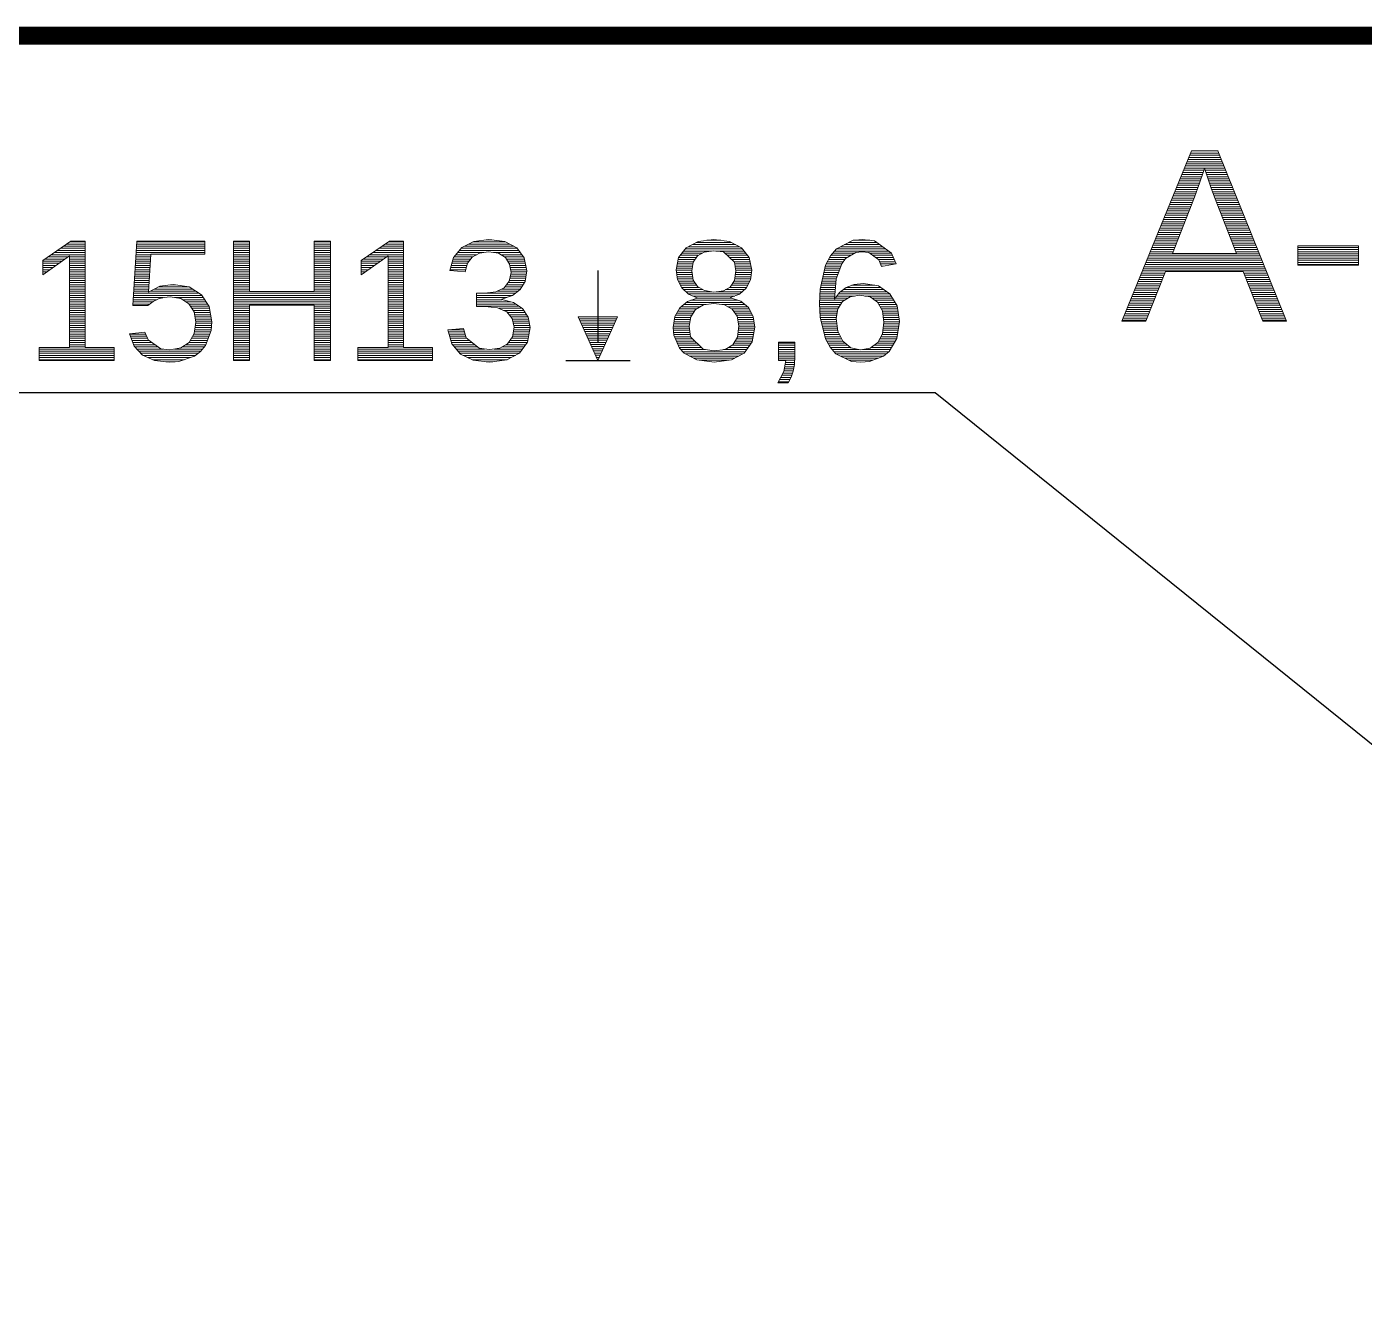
# Model space of a CAD drawing. Header units: millimetres. Extents: x 20 to 410, y 10 to 287.
# Drawn here: x 261.57 to 299.01, y 251.69 to 287.25 of the extents above; entities that cross this region are included whole.
import ezdxf

# ---------------------------------------------------------------- set-up
doc = ezdxf.new("R2010")
doc.units = ezdxf.units.MM
for name, color, linetype, lineweight in [('DUENN', 7, 'Continuous', 25), ('KANTEN', 7, 'Continuous', 50), ('TEXT', 7, 'Continuous', 13)]:
    doc.layers.add(name, color=color, linetype=linetype, lineweight=lineweight)

msp = doc.modelspace()

# ---------------------------------------------------------------- linework, layer by layer
at = {"layer": 'DUENN', "lineweight": 13}
for p, q in [((277.031, 279.07), (278.082, 279.07)), ((277.058, 279.01), (278.055, 279.01)), ((277.085, 278.95), (278.028, 278.95)), ((277.112, 278.89), (278.001, 278.89)), ((277.139, 278.83), (277.974, 278.83)), ((277.166, 278.77), (277.947, 278.77)), ((277.193, 278.71), (277.92, 278.71)), ((277.22, 278.65), (277.893, 278.65)), ((277.247, 278.59), (277.866, 278.59)), ((277.274, 278.53), (277.839, 278.53)), ((277.301, 278.47), (277.812, 278.47)), ((277.328, 278.41), (277.785, 278.41)), ((277.354, 278.35), (277.759, 278.35)), ((277.381, 278.29), (277.732, 278.29)), ((277.408, 278.23), (277.705, 278.23)), ((277.435, 278.17), (277.678, 278.17)), ((277.462, 278.11), (277.651, 278.11)), ((277.489, 278.05), (277.624, 278.05)), ((277.516, 277.99), (277.597, 277.99)), ((277.543, 277.93), (277.57, 277.93))]:
    msp.add_line(p, q, dxfattribs=at)
at = {"layer": 'DUENN', "lineweight": 25}
for points in [[(277.556, 280.42), (277.556, 278.425)], [(276.656, 277.9), (278.456, 277.9)], [(305, 262.5), (287, 277), (256.765, 277)]]:
    msp.add_lwpolyline(points, dxfattribs=at)
at = {"layer": 'DUENN', "lineweight": 13}
msp.add_lwpolyline([(277.556, 277.9), (277.006, 279.125), (278.106, 279.125), (277.556, 277.9)], close=True, dxfattribs=at)
at = {"layer": 'KANTEN', "lineweight": 50, "const_width": 0.5}
msp.add_lwpolyline([(20, 10), (410, 10), (410, 287), (20, 287)], close=True, dxfattribs=at)
at = {"layer": 'TEXT', "lineweight": 13}
for p, q in [((294.052, 283.47), (295.038, 283.47)), ((294.077, 283.53), (295.014, 283.53)), ((294.101, 283.59), (294.99, 283.59)), ((294.126, 283.65), (294.966, 283.65)), ((294.15, 283.71), (294.942, 283.71)), ((294.175, 283.77), (294.918, 283.77)), ((293.906, 283.11), (294.48, 283.11)), ((293.93, 283.17), (294.5, 283.17)), ((293.955, 283.23), (294.519, 283.23)), ((293.979, 283.29), (295.11, 283.29)), ((294.003, 283.35), (295.086, 283.35)), ((294.028, 283.41), (295.062, 283.41)), ((294.557, 283.23), (295.135, 283.23)), ((294.577, 283.17), (295.159, 283.17)), ((294.596, 283.11), (295.183, 283.11)), ((293.759, 282.75), (294.357, 282.75)), ((293.783, 282.81), (294.379, 282.81)), ((293.808, 282.87), (294.401, 282.87)), ((293.832, 282.93), (294.421, 282.93)), ((293.857, 282.99), (294.44, 282.99)), ((293.881, 283.05), (294.46, 283.05)), ((294.616, 283.05), (295.207, 283.05)), ((294.635, 282.99), (295.231, 282.99)), ((294.656, 282.93), (295.255, 282.93)), ((294.676, 282.87), (295.279, 282.87)), ((294.697, 282.81), (295.303, 282.81)), ((294.717, 282.75), (295.327, 282.75)), ((293.612, 282.39), (294.224, 282.39)), ((293.636, 282.45), (294.247, 282.45)), ((293.661, 282.51), (294.27, 282.51)), ((293.685, 282.57), (294.292, 282.57)), ((293.71, 282.63), (294.313, 282.63)), ((293.734, 282.69), (294.335, 282.69)), ((294.739, 282.69), (295.351, 282.69)), ((294.762, 282.63), (295.375, 282.63)), ((294.785, 282.57), (295.4, 282.57)), ((294.807, 282.51), (295.424, 282.51)), ((294.83, 282.45), (295.448, 282.45)), ((294.854, 282.39), (295.472, 282.39)), ((293.441, 281.97), (294.061, 281.97)), ((293.465, 282.03), (294.084, 282.03)), ((293.49, 282.09), (294.108, 282.09)), ((293.514, 282.15), (294.131, 282.15)), ((293.538, 282.21), (294.154, 282.21)), ((293.563, 282.27), (294.177, 282.27)), ((293.587, 282.33), (294.201, 282.33)), ((294.877, 282.33), (295.496, 282.33)), ((294.9, 282.27), (295.52, 282.27)), ((294.924, 282.21), (295.544, 282.21)), ((294.947, 282.15), (295.568, 282.15)), ((294.971, 282.09), (295.592, 282.09)), ((294.994, 282.03), (295.616, 282.03)), ((295.017, 281.97), (295.64, 281.97)), ((293.294, 281.61), (293.921, 281.61)), ((293.318, 281.67), (293.944, 281.67)), ((293.343, 281.73), (293.968, 281.73)), ((293.367, 281.79), (293.991, 281.79)), ((293.392, 281.85), (294.014, 281.85)), ((293.416, 281.91), (294.038, 281.91)), ((295.041, 281.91), (295.665, 281.91)), ((295.064, 281.85), (295.689, 281.85)), ((295.087, 281.79), (295.713, 281.79)), ((295.111, 281.73), (295.737, 281.73)), ((295.134, 281.67), (295.761, 281.67)), ((295.158, 281.61), (295.785, 281.61)), ((262.775, 281.224), (263.198, 281.224)), ((264.652, 281.224), (266.554, 281.224)), ((267.352, 281.224), (267.805, 281.224)), ((269.614, 281.224), (270.067, 281.224)), ((271.692, 281.224), (272.115, 281.224)), ((274.059, 281.224), (274.973, 281.224)), ((274.426, 281.284), (274.583, 281.284)), ((280.607, 281.268), (281.001, 281.268)), ((284.707, 281.268), (285.167, 281.268)), ((293.147, 281.25), (293.781, 281.25)), ((293.171, 281.31), (293.805, 281.31)), ((293.196, 281.37), (293.828, 281.37)), ((293.22, 281.43), (293.851, 281.43)), ((293.245, 281.49), (293.875, 281.49)), ((293.269, 281.55), (293.898, 281.55)), ((295.181, 281.55), (295.809, 281.55)), ((295.204, 281.49), (295.833, 281.49)), ((295.228, 281.43), (295.857, 281.43)), ((295.251, 281.37), (295.881, 281.37)), ((295.274, 281.31), (295.905, 281.31)), ((295.298, 281.25), (295.93, 281.25)), ((262.251, 280.864), (263.198, 280.864)), ((262.338, 280.924), (263.198, 280.924)), ((262.425, 280.984), (263.198, 280.984)), ((262.513, 281.044), (263.198, 281.044)), ((262.6, 281.104), (263.198, 281.104)), ((262.687, 281.164), (263.198, 281.164)), ((264.629, 280.864), (265.042, 280.864)), ((264.633, 280.924), (266.554, 280.924)), ((264.637, 280.984), (266.554, 280.984)), ((264.64, 281.044), (266.554, 281.044)), ((264.644, 281.104), (266.554, 281.104)), ((264.648, 281.164), (266.554, 281.164)), ((267.352, 281.164), (267.805, 281.164)), ((267.352, 281.104), (267.805, 281.104)), ((267.352, 281.044), (267.805, 281.044)), ((267.352, 280.984), (267.805, 280.984)), ((267.352, 280.924), (267.805, 280.924)), ((267.352, 280.864), (267.805, 280.864)), ((269.614, 281.164), (270.067, 281.164)), ((269.614, 281.104), (270.067, 281.104)), ((269.614, 281.044), (270.067, 281.044)), ((269.614, 280.984), (270.067, 280.984)), ((269.614, 280.924), (270.067, 280.924)), ((269.614, 280.864), (270.067, 280.864)), ((271.168, 280.864), (272.115, 280.864)), ((271.255, 280.924), (272.115, 280.924)), ((271.343, 280.984), (272.115, 280.984)), ((271.43, 281.044), (272.115, 281.044)), ((271.517, 281.104), (272.115, 281.104)), ((271.604, 281.164), (272.115, 281.164)), ((273.581, 280.864), (274.164, 280.864)), ((273.631, 280.924), (274.365, 280.924)), ((273.682, 280.984), (275.342, 280.984)), ((273.732, 281.044), (275.297, 281.044)), ((273.826, 281.104), (275.202, 281.104)), ((273.943, 281.164), (275.088, 281.164)), ((274.63, 280.924), (275.387, 280.924)), ((274.838, 280.864), (275.432, 280.864)), ((279.868, 280.848), (280.367, 280.848)), ((279.915, 280.908), (280.476, 280.908)), ((279.962, 280.968), (280.739, 280.968)), ((280.009, 281.028), (281.606, 281.028)), ((280.09, 281.088), (281.528, 281.088)), ((280.203, 281.148), (281.412, 281.148)), ((280.316, 281.208), (281.296, 281.208)), ((280.863, 280.968), (281.653, 280.968)), ((281.108, 280.908), (281.7, 280.908)), ((281.174, 280.848), (281.747, 280.848)), ((284.084, 280.848), (284.645, 280.848)), ((284.135, 280.908), (284.745, 280.908)), ((284.185, 280.968), (285.694, 280.968)), ((284.236, 281.028), (285.61, 281.028)), ((284.345, 281.088), (285.526, 281.088)), ((284.459, 281.148), (285.442, 281.148)), ((284.573, 281.208), (285.358, 281.208)), ((285.162, 280.908), (285.775, 280.908)), ((285.243, 280.848), (285.802, 280.848)), ((293, 280.89), (296.074, 280.89)), ((293.025, 280.95), (293.665, 280.95)), ((293.049, 281.01), (293.688, 281.01)), ((293.073, 281.07), (293.711, 281.07)), ((293.098, 281.13), (293.735, 281.13)), ((293.122, 281.19), (293.758, 281.19)), ((295.321, 281.19), (295.954, 281.19)), ((295.345, 281.13), (295.978, 281.13)), ((295.368, 281.07), (296.002, 281.07)), ((295.391, 281.01), (296.026, 281.01)), ((295.415, 280.95), (296.05, 280.95)), ((297.155, 281.07), (298.851, 281.07)), ((297.155, 281.01), (298.851, 281.01)), ((297.155, 280.95), (298.851, 280.95)), ((297.155, 280.89), (298.851, 280.89)), ((262.014, 280.684), (262.555, 280.684)), ((262.014, 280.624), (262.471, 280.624)), ((262.014, 280.564), (262.387, 280.564)), ((262.014, 280.504), (262.303, 280.504)), ((262.076, 280.744), (262.639, 280.744)), ((262.164, 280.804), (262.723, 280.804)), ((262.768, 280.804), (263.198, 280.804)), ((262.768, 280.744), (263.198, 280.744)), ((262.768, 280.684), (263.198, 280.684)), ((262.768, 280.624), (263.198, 280.624)), ((262.768, 280.564), (263.198, 280.564)), ((262.768, 280.504), (263.198, 280.504)), ((264.607, 280.504), (265.02, 280.504)), ((264.611, 280.564), (265.023, 280.564)), ((264.614, 280.624), (265.027, 280.624)), ((264.618, 280.684), (265.031, 280.684)), ((264.622, 280.744), (265.034, 280.744)), ((264.626, 280.804), (265.038, 280.804)), ((267.352, 280.804), (267.805, 280.804)), ((267.352, 280.744), (267.805, 280.744)), ((267.352, 280.684), (267.805, 280.684)), ((267.352, 280.624), (267.805, 280.624)), ((267.352, 280.564), (267.805, 280.564)), ((267.352, 280.504), (267.805, 280.504)), ((269.614, 280.804), (270.067, 280.804)), ((269.614, 280.744), (270.067, 280.744)), ((269.614, 280.684), (270.067, 280.684)), ((269.614, 280.624), (270.067, 280.624)), ((269.614, 280.564), (270.067, 280.564)), ((269.614, 280.504), (270.067, 280.504)), ((270.931, 280.684), (271.472, 280.684)), ((270.931, 280.624), (271.388, 280.624)), ((270.931, 280.564), (271.304, 280.564)), ((270.931, 280.504), (271.221, 280.504)), ((270.993, 280.744), (271.556, 280.744)), ((271.081, 280.804), (271.64, 280.804)), ((271.686, 280.804), (272.115, 280.804)), ((271.686, 280.744), (272.115, 280.744)), ((271.686, 280.684), (272.115, 280.684)), ((271.686, 280.624), (272.115, 280.624)), ((271.686, 280.564), (272.115, 280.564)), ((271.686, 280.504), (272.115, 280.504)), ((273.433, 280.504), (273.87, 280.504)), ((273.451, 280.564), (273.887, 280.564)), ((273.469, 280.624), (273.904, 280.624)), ((273.486, 280.684), (273.951, 280.684)), ((273.504, 280.744), (273.998, 280.744)), ((273.53, 280.804), (274.052, 280.804)), ((274.939, 280.804), (275.477, 280.804)), ((274.995, 280.744), (275.501, 280.744)), ((275.034, 280.684), (275.512, 280.684)), ((275.072, 280.624), (275.524, 280.624)), ((275.092, 280.564), (275.535, 280.564)), ((275.102, 280.504), (275.546, 280.504)), ((279.756, 280.488), (280.195, 280.488)), ((279.769, 280.548), (280.205, 280.548)), ((279.781, 280.608), (280.214, 280.608)), ((279.793, 280.668), (280.23, 280.668)), ((279.806, 280.728), (280.27, 280.728)), ((279.821, 280.788), (280.31, 280.788)), ((281.24, 280.788), (281.794, 280.788)), ((281.306, 280.728), (281.806, 280.728)), ((281.371, 280.668), (281.818, 280.668)), ((281.391, 280.608), (281.83, 280.608)), ((281.4, 280.548), (281.842, 280.548)), ((281.41, 280.488), (281.855, 280.488)), ((283.912, 280.488), (284.339, 280.488)), ((283.926, 280.548), (284.361, 280.548)), ((283.951, 280.608), (284.383, 280.608)), ((283.983, 280.668), (284.427, 280.668)), ((284.014, 280.728), (284.472, 280.728)), ((284.046, 280.788), (284.546, 280.788)), ((285.324, 280.788), (285.829, 280.788)), ((285.405, 280.728), (285.856, 280.728)), ((285.441, 280.668), (285.883, 280.668)), ((285.468, 280.608), (285.879, 280.608)), ((285.496, 280.548), (285.547, 280.548)), ((292.829, 280.47), (296.243, 280.47)), ((292.853, 280.53), (296.219, 280.53)), ((292.878, 280.59), (296.195, 280.59)), ((292.902, 280.65), (296.171, 280.65)), ((292.927, 280.71), (296.146, 280.71)), ((292.951, 280.77), (296.122, 280.77)), ((292.976, 280.83), (296.098, 280.83)), ((297.155, 280.83), (298.851, 280.83)), ((297.155, 280.77), (298.851, 280.77)), ((297.155, 280.71), (298.851, 280.71)), ((297.155, 280.65), (298.851, 280.65)), ((297.155, 280.59), (298.851, 280.59)), ((262.014, 280.444), (262.22, 280.444)), ((262.014, 280.384), (262.136, 280.384)), ((262.014, 280.324), (262.052, 280.324)), ((262.768, 280.444), (263.198, 280.444)), ((262.768, 280.384), (263.198, 280.384)), ((262.768, 280.324), (263.198, 280.324)), ((262.768, 280.264), (263.198, 280.264)), ((262.768, 280.204), (263.198, 280.204)), ((262.768, 280.144), (263.198, 280.144)), ((264.585, 280.144), (264.998, 280.144)), ((264.588, 280.204), (265.001, 280.204)), ((264.592, 280.264), (265.005, 280.264)), ((264.596, 280.324), (265.009, 280.324)), ((264.6, 280.384), (265.012, 280.384)), ((264.603, 280.444), (265.016, 280.444)), ((267.352, 280.444), (267.805, 280.444)), ((267.352, 280.384), (267.805, 280.384)), ((267.352, 280.324), (267.805, 280.324)), ((267.352, 280.264), (267.805, 280.264)), ((267.352, 280.204), (267.805, 280.204)), ((267.352, 280.144), (267.805, 280.144)), ((269.614, 280.444), (270.067, 280.444)), ((269.614, 280.384), (270.067, 280.384)), ((269.614, 280.324), (270.067, 280.324)), ((269.614, 280.264), (270.067, 280.264)), ((269.614, 280.204), (270.067, 280.204)), ((269.614, 280.144), (270.067, 280.144)), ((270.931, 280.444), (271.137, 280.444)), ((270.931, 280.384), (271.053, 280.384)), ((270.931, 280.324), (270.969, 280.324)), ((271.686, 280.444), (272.115, 280.444)), ((271.686, 280.384), (272.115, 280.384)), ((271.686, 280.324), (272.115, 280.324)), ((271.686, 280.264), (272.115, 280.264)), ((271.686, 280.204), (272.115, 280.204)), ((271.686, 280.144), (272.115, 280.144)), ((273.415, 280.444), (273.853, 280.444)), ((275.081, 280.144), (275.523, 280.144)), ((275.093, 280.204), (275.532, 280.204)), ((275.105, 280.264), (275.541, 280.264)), ((275.112, 280.444), (275.557, 280.444)), ((275.117, 280.324), (275.551, 280.324)), ((275.122, 280.384), (275.56, 280.384)), ((279.747, 280.428), (280.186, 280.428)), ((279.756, 280.368), (280.189, 280.368)), ((279.765, 280.308), (280.199, 280.308)), ((279.774, 280.248), (280.208, 280.248)), ((279.783, 280.188), (280.218, 280.188)), ((279.806, 280.128), (280.242, 280.128)), ((281.374, 280.128), (281.807, 280.128)), ((281.39, 280.188), (281.83, 280.188)), ((281.398, 280.248), (281.838, 280.248)), ((281.407, 280.308), (281.847, 280.308)), ((281.416, 280.368), (281.856, 280.368)), ((281.419, 280.428), (281.865, 280.428)), ((283.829, 280.128), (284.226, 280.128)), ((283.843, 280.188), (284.232, 280.188)), ((283.857, 280.248), (284.253, 280.248)), ((283.87, 280.308), (284.274, 280.308)), ((283.884, 280.368), (284.296, 280.368)), ((283.898, 280.428), (284.318, 280.428)), ((292.682, 280.11), (293.337, 280.11)), ((292.706, 280.17), (293.36, 280.17)), ((292.731, 280.23), (293.384, 280.23)), ((292.755, 280.29), (293.407, 280.29)), ((292.78, 280.35), (293.431, 280.35)), ((292.804, 280.41), (296.267, 280.41)), ((295.645, 280.35), (296.291, 280.35)), ((295.668, 280.29), (296.315, 280.29)), ((295.692, 280.23), (296.339, 280.23)), ((295.715, 280.17), (296.363, 280.17)), ((295.739, 280.11), (296.387, 280.11)), ((262.768, 280.084), (263.198, 280.084)), ((262.768, 280.024), (263.198, 280.024)), ((262.768, 279.964), (263.198, 279.964)), ((262.768, 279.904), (263.198, 279.904)), ((262.768, 279.844), (263.198, 279.844)), ((262.768, 279.784), (263.198, 279.784)), ((262.768, 279.724), (263.198, 279.724)), ((264.559, 279.724), (266.469, 279.724)), ((264.562, 279.784), (266.393, 279.784)), ((264.566, 279.844), (264.979, 279.844)), ((264.57, 279.904), (264.983, 279.904)), ((264.573, 279.964), (264.987, 279.964)), ((264.577, 280.024), (264.99, 280.024)), ((264.581, 280.084), (264.994, 280.084)), ((265.024, 279.844), (266.298, 279.844)), ((265.141, 279.904), (266.203, 279.904)), ((265.258, 279.964), (266.096, 279.964)), ((265.601, 280.024), (265.728, 280.024)), ((267.352, 280.084), (267.805, 280.084)), ((267.352, 280.024), (267.805, 280.024)), ((267.352, 279.964), (267.805, 279.964)), ((267.352, 279.904), (267.805, 279.904)), ((267.352, 279.844), (267.805, 279.844)), ((267.352, 279.784), (270.067, 279.784)), ((267.352, 279.724), (270.067, 279.724)), ((269.614, 280.084), (270.067, 280.084)), ((269.614, 280.024), (270.067, 280.024)), ((269.614, 279.964), (270.067, 279.964)), ((269.614, 279.904), (270.067, 279.904)), ((269.614, 279.844), (270.067, 279.844)), ((271.686, 280.084), (272.115, 280.084)), ((271.686, 280.024), (272.115, 280.024)), ((271.686, 279.964), (272.115, 279.964)), ((271.686, 279.904), (272.115, 279.904)), ((271.686, 279.844), (272.115, 279.844)), ((271.686, 279.784), (272.115, 279.784)), ((271.686, 279.724), (272.115, 279.724)), ((274.154, 279.784), (275.249, 279.784)), ((274.154, 279.724), (275.17, 279.724)), ((274.737, 279.844), (275.327, 279.844)), ((274.858, 279.904), (275.394, 279.904)), ((274.95, 279.964), (275.429, 279.964)), ((274.998, 280.024), (275.464, 280.024)), ((275.045, 280.084), (275.499, 280.084)), ((279.837, 280.068), (280.281, 280.068)), ((279.867, 280.008), (280.321, 280.008)), ((279.898, 279.948), (280.384, 279.948)), ((279.955, 279.888), (280.489, 279.888)), ((280.019, 279.828), (280.75, 279.828)), ((280.082, 279.768), (281.529, 279.768)), ((280.864, 279.828), (281.594, 279.828)), ((281.132, 279.888), (281.659, 279.888)), ((281.243, 279.948), (281.715, 279.948)), ((281.296, 280.008), (281.746, 280.008)), ((281.335, 280.068), (281.777, 280.068)), ((283.77, 279.768), (284.195, 279.768)), ((283.773, 279.828), (284.2, 279.828)), ((283.776, 279.888), (284.205, 279.888)), ((283.787, 279.948), (284.21, 279.948)), ((283.801, 280.008), (284.216, 280.008)), ((283.815, 280.068), (284.221, 280.068)), ((284.29, 279.768), (285.731, 279.768)), ((284.345, 279.828), (285.646, 279.828)), ((284.427, 279.888), (285.558, 279.888)), ((284.508, 279.948), (285.47, 279.948)), ((284.666, 280.008), (285.306, 280.008)), ((292.535, 279.75), (293.195, 279.75)), ((292.56, 279.81), (293.219, 279.81)), ((292.584, 279.87), (293.242, 279.87)), ((292.608, 279.93), (293.266, 279.93)), ((292.633, 279.99), (293.289, 279.99)), ((292.657, 280.05), (293.313, 280.05)), ((295.762, 280.05), (296.411, 280.05)), ((295.786, 279.99), (296.436, 279.99)), ((295.809, 279.93), (296.46, 279.93)), ((295.832, 279.87), (296.484, 279.87)), ((295.856, 279.81), (296.508, 279.81)), ((295.879, 279.75), (296.532, 279.75)), ((262.768, 279.664), (263.198, 279.664)), ((262.768, 279.604), (263.198, 279.604)), ((262.768, 279.544), (263.198, 279.544)), ((262.768, 279.484), (263.198, 279.484)), ((262.768, 279.424), (263.198, 279.424)), ((262.768, 279.364), (263.198, 279.364)), ((264.544, 279.484), (265.011, 279.484)), ((264.547, 279.544), (265.092, 279.544)), ((264.551, 279.604), (265.205, 279.604)), ((264.555, 279.664), (265.386, 279.664)), ((265.71, 279.664), (266.509, 279.664)), ((265.93, 279.604), (266.549, 279.604)), ((266.025, 279.544), (266.588, 279.544)), ((266.113, 279.484), (266.628, 279.484)), ((266.152, 279.424), (266.667, 279.424)), ((266.192, 279.364), (266.684, 279.364)), ((267.352, 279.664), (270.067, 279.664)), ((267.352, 279.604), (270.067, 279.604)), ((267.352, 279.544), (270.067, 279.544)), ((267.352, 279.484), (270.067, 279.484)), ((267.352, 279.424), (267.805, 279.424)), ((267.352, 279.364), (267.805, 279.364)), ((269.614, 279.424), (270.067, 279.424)), ((269.614, 279.364), (270.067, 279.364)), ((271.686, 279.664), (272.115, 279.664)), ((271.686, 279.604), (272.115, 279.604)), ((271.686, 279.544), (272.115, 279.544)), ((271.686, 279.484), (272.115, 279.484)), ((271.686, 279.424), (272.115, 279.424)), ((271.686, 279.364), (272.115, 279.364)), ((274.154, 279.664), (275.003, 279.664)), ((274.154, 279.604), (274.875, 279.604)), ((274.154, 279.544), (275.116, 279.544)), ((274.154, 279.484), (275.256, 279.484)), ((274.154, 279.424), (275.346, 279.424)), ((274.779, 279.364), (275.435, 279.364)), ((279.838, 279.348), (280.324, 279.348)), ((279.89, 279.408), (280.426, 279.408)), ((279.961, 279.468), (280.584, 279.468)), ((280.033, 279.528), (281.596, 279.528)), ((280.156, 279.588), (281.473, 279.588)), ((280.217, 279.708), (281.388, 279.708)), ((280.331, 279.648), (281.29, 279.648)), ((281.038, 279.468), (281.668, 279.468)), ((281.195, 279.408), (281.74, 279.408)), ((281.308, 279.348), (281.79, 279.348)), ((283.758, 279.468), (284.349, 279.468)), ((283.759, 279.528), (284.389, 279.528)), ((283.761, 279.588), (284.457, 279.588)), ((283.761, 279.408), (284.309, 279.408)), ((283.764, 279.648), (284.184, 279.648)), ((283.764, 279.348), (284.27, 279.348)), ((283.767, 279.708), (284.189, 279.708)), ((284.201, 279.648), (284.555, 279.648)), ((284.246, 279.708), (284.738, 279.708)), ((285.034, 279.708), (285.767, 279.708)), ((285.226, 279.648), (285.803, 279.648)), ((285.312, 279.588), (285.839, 279.588)), ((285.392, 279.528), (285.875, 279.528)), ((285.425, 279.468), (285.911, 279.468)), ((285.459, 279.408), (285.936, 279.408)), ((285.493, 279.348), (285.945, 279.348)), ((292.388, 279.39), (293.053, 279.39)), ((292.413, 279.45), (293.077, 279.45)), ((292.437, 279.51), (293.1, 279.51)), ((292.462, 279.57), (293.124, 279.57)), ((292.486, 279.63), (293.148, 279.63)), ((292.511, 279.69), (293.171, 279.69)), ((295.903, 279.69), (296.556, 279.69)), ((295.926, 279.63), (296.58, 279.63)), ((295.95, 279.57), (296.604, 279.57)), ((295.973, 279.51), (296.628, 279.51)), ((295.997, 279.45), (296.652, 279.45)), ((296.02, 279.39), (296.676, 279.39)), ((262.768, 279.304), (263.198, 279.304)), ((262.768, 279.244), (263.198, 279.244)), ((262.768, 279.184), (263.198, 279.184)), ((262.768, 279.124), (263.198, 279.124)), ((262.768, 279.064), (263.198, 279.064)), ((262.768, 279.004), (263.198, 279.004)), ((266.231, 279.304), (266.695, 279.304)), ((266.26, 279.244), (266.705, 279.244)), ((266.27, 279.184), (266.715, 279.184)), ((266.28, 279.124), (266.726, 279.124)), ((266.291, 279.064), (266.736, 279.064)), ((266.301, 279.004), (266.747, 279.004)), ((267.352, 279.304), (267.805, 279.304)), ((267.352, 279.244), (267.805, 279.244)), ((267.352, 279.184), (267.805, 279.184)), ((267.352, 279.124), (267.805, 279.124)), ((267.352, 279.064), (267.805, 279.064)), ((267.352, 279.004), (267.805, 279.004)), ((269.614, 279.304), (270.067, 279.304)), ((269.614, 279.244), (270.067, 279.244)), ((269.614, 279.184), (270.067, 279.184)), ((269.614, 279.124), (270.067, 279.124)), ((269.614, 279.064), (270.067, 279.064)), ((269.614, 279.004), (270.067, 279.004)), ((271.686, 279.304), (272.115, 279.304)), ((271.686, 279.244), (272.115, 279.244)), ((271.686, 279.184), (272.115, 279.184)), ((271.686, 279.124), (272.115, 279.124)), ((271.686, 279.064), (272.115, 279.064)), ((271.686, 279.004), (272.115, 279.004)), ((274.912, 279.304), (275.481, 279.304)), ((275.019, 279.244), (275.521, 279.244)), ((275.071, 279.184), (275.56, 279.184)), ((275.123, 279.124), (275.6, 279.124)), ((275.164, 279.064), (275.614, 279.064)), ((275.177, 279.004), (275.624, 279.004)), ((279.693, 278.988), (280.13, 278.988)), ((279.702, 279.048), (280.141, 279.048)), ((279.711, 279.108), (280.151, 279.108)), ((279.736, 279.168), (280.182, 279.168)), ((279.77, 279.228), (280.223, 279.228)), ((279.804, 279.288), (280.264, 279.288)), ((281.358, 279.288), (281.822, 279.288)), ((281.4, 279.228), (281.854, 279.228)), ((281.443, 279.168), (281.887, 279.168)), ((281.465, 279.108), (281.908, 279.108)), ((281.475, 279.048), (281.917, 279.048)), ((281.485, 278.988), (281.926, 278.988)), ((283.767, 279.288), (284.26, 279.288)), ((283.77, 279.228), (284.25, 279.228)), ((283.773, 279.168), (284.24, 279.168)), ((283.778, 279.108), (284.23, 279.108)), ((283.793, 279.048), (284.229, 279.048)), ((283.808, 278.988), (284.237, 278.988)), ((285.522, 279.288), (285.955, 279.288)), ((285.531, 279.228), (285.964, 279.228)), ((285.539, 279.168), (285.973, 279.168)), ((285.547, 279.108), (285.982, 279.108)), ((285.556, 279.048), (285.992, 279.048)), ((285.564, 278.988), (285.999, 278.988)), ((292.241, 279.03), (292.911, 279.03)), ((292.266, 279.09), (292.935, 279.09)), ((292.29, 279.15), (292.959, 279.15)), ((292.315, 279.21), (292.982, 279.21)), ((292.339, 279.27), (293.006, 279.27)), ((292.364, 279.33), (293.03, 279.33)), ((296.043, 279.33), (296.701, 279.33)), ((296.067, 279.27), (296.725, 279.27)), ((296.09, 279.21), (296.749, 279.21)), ((296.114, 279.15), (296.773, 279.15)), ((296.137, 279.09), (296.797, 279.09)), ((296.161, 279.03), (296.821, 279.03)), ((262.768, 278.944), (263.198, 278.944)), ((262.768, 278.884), (263.198, 278.884)), ((262.768, 278.824), (263.198, 278.824)), ((262.768, 278.764), (263.198, 278.764)), ((262.768, 278.704), (263.198, 278.704)), ((262.768, 278.644), (263.198, 278.644)), ((264.445, 278.644), (264.899, 278.644)), ((266.249, 278.644), (266.694, 278.644)), ((266.264, 278.704), (266.716, 278.704)), ((266.273, 278.764), (266.732, 278.764)), ((266.282, 278.824), (266.736, 278.824)), ((266.291, 278.884), (266.741, 278.884)), ((266.3, 278.944), (266.746, 278.944)), ((267.352, 278.944), (267.805, 278.944)), ((267.352, 278.884), (267.805, 278.884)), ((267.352, 278.824), (267.805, 278.824)), ((267.352, 278.764), (267.805, 278.764)), ((267.352, 278.704), (267.805, 278.704)), ((267.352, 278.644), (267.805, 278.644)), ((269.614, 278.944), (270.067, 278.944)), ((269.614, 278.884), (270.067, 278.884)), ((269.614, 278.824), (270.067, 278.824)), ((269.614, 278.764), (270.067, 278.764)), ((269.614, 278.704), (270.067, 278.704)), ((269.614, 278.644), (270.067, 278.644)), ((271.686, 278.944), (272.115, 278.944)), ((271.686, 278.884), (272.115, 278.884)), ((271.686, 278.824), (272.115, 278.824)), ((271.686, 278.764), (272.115, 278.764)), ((271.686, 278.704), (272.115, 278.704)), ((271.686, 278.644), (272.115, 278.644)), ((273.369, 278.704), (273.822, 278.704)), ((273.387, 278.644), (273.84, 278.644)), ((273.405, 278.764), (273.804, 278.764)), ((275.18, 278.644), (275.624, 278.644)), ((275.19, 278.944), (275.635, 278.944)), ((275.19, 278.704), (275.635, 278.704)), ((275.201, 278.764), (275.646, 278.764)), ((275.203, 278.884), (275.646, 278.884)), ((275.211, 278.824), (275.656, 278.824)), ((279.669, 278.808), (280.117, 278.808)), ((279.674, 278.868), (280.11, 278.868)), ((279.675, 278.748), (280.126, 278.748)), ((279.68, 278.688), (280.135, 278.688)), ((279.683, 278.928), (280.12, 278.928)), ((279.685, 278.628), (280.143, 278.628)), ((281.472, 278.628), (281.912, 278.628)), ((281.48, 278.688), (281.923, 278.688)), ((281.488, 278.748), (281.933, 278.748)), ((281.496, 278.928), (281.935, 278.928)), ((281.496, 278.808), (281.944, 278.808)), ((281.504, 278.868), (281.943, 278.868)), ((283.822, 278.928), (284.245, 278.928)), ((283.837, 278.868), (284.253, 278.868)), ((283.852, 278.808), (284.261, 278.808)), ((283.866, 278.748), (284.27, 278.748)), ((283.881, 278.688), (284.292, 278.688)), ((283.896, 278.628), (284.322, 278.628)), ((285.509, 278.628), (285.944, 278.628)), ((285.527, 278.688), (285.954, 278.688)), ((285.535, 278.748), (285.963, 278.748)), ((285.543, 278.808), (285.972, 278.808)), ((285.551, 278.868), (285.981, 278.868)), ((285.559, 278.928), (285.99, 278.928)), ((261.917, 278.224), (264.013, 278.224)), ((262.768, 278.584), (263.198, 278.584)), ((262.768, 278.524), (263.198, 278.524)), ((262.768, 278.464), (263.198, 278.464)), ((262.768, 278.404), (263.198, 278.404)), ((262.768, 278.344), (263.198, 278.344)), ((262.768, 278.284), (263.198, 278.284)), ((264.468, 278.584), (264.926, 278.584)), ((264.491, 278.524), (264.952, 278.524)), ((264.513, 278.464), (264.994, 278.464)), ((264.536, 278.404), (265.078, 278.404)), ((264.559, 278.344), (265.162, 278.344)), ((264.594, 278.284), (265.246, 278.284)), ((264.65, 278.224), (265.389, 278.224)), ((265.704, 278.224), (266.491, 278.224)), ((265.924, 278.284), (266.541, 278.284)), ((266.014, 278.344), (266.581, 278.344)), ((266.103, 278.404), (266.603, 278.404)), ((266.143, 278.464), (266.626, 278.464)), ((266.178, 278.524), (266.648, 278.524)), ((266.214, 278.584), (266.671, 278.584)), ((267.352, 278.584), (267.805, 278.584)), ((267.352, 278.524), (267.805, 278.524)), ((267.352, 278.464), (267.805, 278.464)), ((267.352, 278.404), (267.805, 278.404)), ((267.352, 278.344), (267.805, 278.344)), ((267.352, 278.284), (267.805, 278.284)), ((267.352, 278.224), (267.805, 278.224)), ((269.614, 278.584), (270.067, 278.584)), ((269.614, 278.524), (270.067, 278.524)), ((269.614, 278.464), (270.067, 278.464)), ((269.614, 278.404), (270.067, 278.404)), ((269.614, 278.344), (270.067, 278.344)), ((269.614, 278.284), (270.067, 278.284)), ((269.614, 278.224), (270.067, 278.224)), ((270.834, 278.224), (272.93, 278.224)), ((271.686, 278.584), (272.115, 278.584)), ((271.686, 278.524), (272.115, 278.524)), ((271.686, 278.464), (272.115, 278.464)), ((271.686, 278.404), (272.115, 278.404)), ((271.686, 278.344), (272.115, 278.344)), ((271.686, 278.284), (272.115, 278.284)), ((273.405, 278.584), (273.858, 278.584)), ((273.423, 278.524), (273.891, 278.524)), ((273.441, 278.464), (273.964, 278.464)), ((273.459, 278.404), (274.038, 278.404)), ((273.489, 278.344), (274.112, 278.344)), ((273.54, 278.284), (274.185, 278.284)), ((273.591, 278.224), (274.384, 278.224)), ((274.651, 278.224), (275.447, 278.224)), ((274.88, 278.284), (275.49, 278.284)), ((274.99, 278.344), (275.533, 278.344)), ((275.056, 278.404), (275.577, 278.404)), ((275.098, 278.464), (275.592, 278.464)), ((275.14, 278.524), (275.603, 278.524)), ((275.17, 278.584), (275.614, 278.584)), ((279.703, 278.568), (280.152, 278.568)), ((279.728, 278.508), (280.208, 278.508)), ((279.753, 278.448), (280.269, 278.448)), ((279.778, 278.388), (280.33, 278.388)), ((279.804, 278.328), (280.391, 278.328)), ((279.829, 278.268), (280.453, 278.268)), ((281.211, 278.268), (281.766, 278.268)), ((281.314, 278.328), (281.808, 278.328)), ((281.363, 278.388), (281.851, 278.388)), ((281.398, 278.448), (281.88, 278.448)), ((281.433, 278.508), (281.89, 278.508)), ((281.464, 278.568), (281.901, 278.568)), ((282.611, 278.388), (283.073, 278.388)), ((282.611, 278.328), (283.073, 278.328)), ((282.611, 278.268), (283.073, 278.268)), ((283.91, 278.568), (284.353, 278.568)), ((283.925, 278.508), (284.383, 278.508)), ((283.958, 278.448), (284.414, 278.448)), ((283.992, 278.388), (284.482, 278.388)), ((284.025, 278.328), (284.552, 278.328)), ((284.06, 278.268), (284.623, 278.268)), ((285.207, 278.268), (285.778, 278.268)), ((285.288, 278.328), (285.814, 278.328)), ((285.368, 278.388), (285.849, 278.388)), ((285.413, 278.448), (285.885, 278.448)), ((285.445, 278.508), (285.921, 278.508)), ((285.477, 278.568), (285.935, 278.568)), ((261.917, 278.164), (264.013, 278.164)), ((261.917, 278.104), (264.013, 278.104)), ((261.917, 278.044), (264.013, 278.044)), ((261.917, 277.984), (264.013, 277.984)), ((261.917, 277.924), (264.013, 277.924)), ((264.706, 278.164), (266.441, 278.164)), ((264.763, 278.104), (266.367, 278.104)), ((264.834, 278.044), (266.289, 278.044)), ((264.965, 277.984), (266.15, 277.984)), ((265.095, 277.924), (265.978, 277.924)), ((265.465, 277.864), (265.726, 277.864)), ((267.352, 278.164), (267.805, 278.164)), ((267.352, 278.104), (267.805, 278.104)), ((267.352, 278.044), (267.805, 278.044)), ((267.352, 277.984), (267.805, 277.984)), ((267.352, 277.924), (267.805, 277.924)), ((269.614, 278.164), (270.067, 278.164)), ((269.614, 278.104), (270.067, 278.104)), ((269.614, 278.044), (270.067, 278.044)), ((269.614, 277.984), (270.067, 277.984)), ((269.614, 277.924), (270.067, 277.924)), ((270.834, 278.164), (272.93, 278.164)), ((270.834, 278.104), (272.93, 278.104)), ((270.834, 278.044), (272.93, 278.044)), ((270.834, 277.984), (272.93, 277.984)), ((270.834, 277.924), (272.93, 277.924)), ((273.641, 278.164), (275.404, 278.164)), ((273.692, 278.104), (275.358, 278.104)), ((273.789, 278.044), (275.246, 278.044)), ((273.912, 277.984), (275.133, 277.984)), ((274.036, 277.924), (275.02, 277.924)), ((274.428, 277.864), (274.611, 277.864)), ((279.874, 278.208), (280.563, 278.208)), ((279.93, 278.148), (281.68, 278.148)), ((280.004, 278.088), (281.611, 278.088)), ((280.118, 278.028), (281.5, 278.028)), ((280.232, 277.968), (281.39, 277.968)), ((280.389, 277.908), (281.228, 277.908)), ((281.071, 278.208), (281.723, 278.208)), ((282.611, 278.208), (283.073, 278.208)), ((282.611, 278.148), (283.073, 278.148)), ((282.611, 278.088), (283.073, 278.088)), ((282.611, 278.028), (283.073, 278.028)), ((282.611, 277.968), (283.071, 277.968)), ((282.611, 277.908), (283.068, 277.908)), ((284.114, 278.208), (284.858, 278.208)), ((284.169, 278.148), (285.701, 278.148)), ((284.224, 278.088), (285.63, 278.088)), ((284.347, 278.028), (285.56, 278.028)), ((284.47, 277.968), (285.41, 277.968)), ((284.594, 277.908), (285.254, 277.908)), ((284.964, 278.208), (285.742, 278.208)), ((282.707, 277.488), (282.989, 277.488)), ((282.739, 277.548), (283.01, 277.548)), ((282.766, 277.608), (283.029, 277.608)), ((282.777, 277.668), (283.04, 277.668)), ((282.788, 277.728), (283.051, 277.728)), ((282.799, 277.788), (283.062, 277.788)), ((282.81, 277.848), (283.065, 277.848)), ((282.612, 277.308), (282.904, 277.308)), ((282.644, 277.368), (282.935, 277.368)), ((282.676, 277.428), (282.966, 277.428))]:
    msp.add_line(p, q, dxfattribs=at)
for points in [[(293.45, 280.398), (292.9, 279), (292.229, 279), (294.178, 283.778), (294.915, 283.778), (296.833, 279), (296.172, 279), (295.626, 280.398), (293.45, 280.398)], [(294.402, 282.873), (294.256, 282.472), (293.646, 280.902), (295.433, 280.902), (294.819, 282.479), (294.724, 282.728), (294.629, 283.008), (294.538, 283.289), (294.508, 283.195), (294.402, 282.873)], [(261.917, 277.9), (261.917, 278.263), (262.768, 278.263), (262.768, 280.836), (262.014, 280.297), (262.014, 280.701), (262.804, 281.244), (263.198, 281.244), (263.198, 278.263), (264.013, 278.263), (264.013, 277.9), (261.917, 277.9)], [(266.749, 278.989), (266.73, 278.739), (266.572, 278.322), (266.435, 278.156), (266.262, 278.023), (265.826, 277.871), (265.562, 277.852), (265.14, 277.903), (264.807, 278.056), (264.573, 278.306), (264.444, 278.647), (264.876, 278.698), (264.97, 278.481), (265.318, 278.233), (265.572, 278.202), (265.879, 278.253), (266.11, 278.409), (266.256, 278.656), (266.305, 278.98), (266.256, 279.266), (266.109, 279.49), (265.879, 279.636), (265.581, 279.685), (265.414, 279.671), (265.258, 279.63), (265.109, 279.557), (264.959, 279.445), (264.541, 279.445), (264.653, 281.244), (266.554, 281.244), (266.554, 280.881), (265.043, 280.881), (264.978, 279.82), (265.29, 279.98), (265.669, 280.034), (266.113, 279.961), (266.456, 279.744), (266.676, 279.411), (266.749, 278.989)], [(269.614, 277.9), (269.614, 279.45), (267.805, 279.45), (267.805, 277.9), (267.352, 277.9), (267.352, 281.244), (267.805, 281.244), (267.805, 279.83), (269.614, 279.83), (269.614, 281.244), (270.067, 281.244), (270.067, 277.9), (269.614, 277.9)], [(270.834, 277.9), (270.834, 278.263), (271.686, 278.263), (271.686, 280.836), (270.931, 280.297), (270.931, 280.701), (271.721, 281.244), (272.115, 281.244), (272.115, 278.263), (272.93, 278.263), (272.93, 277.9), (270.834, 277.9)], [(275.656, 278.824), (275.583, 278.413), (275.362, 278.106), (275.005, 277.916), (274.522, 277.852), (274.065, 277.909), (273.711, 278.082), (273.47, 278.366), (273.352, 278.759), (273.793, 278.799), (273.871, 278.54), (274.235, 278.243), (274.522, 278.206), (274.81, 278.246), (275.028, 278.365), (275.167, 278.563), (275.213, 278.837), (275.16, 279.081), (275.003, 279.263), (274.746, 279.378), (274.396, 279.417), (274.154, 279.417), (274.154, 279.787), (274.387, 279.787), (274.699, 279.825), (274.931, 279.94), (275.076, 280.123), (275.125, 280.364), (275.085, 280.604), (274.967, 280.787), (274.771, 280.904), (274.498, 280.943), (274.243, 280.906), (274.041, 280.798), (273.903, 280.624), (273.838, 280.39), (273.409, 280.423), (273.518, 280.789), (273.749, 281.064), (274.084, 281.237), (274.503, 281.294), (274.95, 281.236), (275.285, 281.06), (275.494, 280.781), (275.564, 280.409), (275.519, 280.118), (275.385, 279.888), (275.165, 279.719), (274.864, 279.616), (274.864, 279.607), (275.197, 279.524), (275.448, 279.355), (275.604, 279.117), (275.656, 278.824)], [(281.296, 277.917), (280.809, 277.852), (280.331, 277.916), (279.97, 278.106), (279.838, 278.246), (279.687, 278.608), (279.668, 278.828), (279.715, 279.13), (279.855, 279.379), (280.069, 279.558), (280.335, 279.649), (280.335, 279.659), (280.091, 279.76), (279.904, 279.936), (279.785, 280.169), (279.746, 280.438), (279.817, 280.783), (280.031, 281.057), (280.367, 281.235), (280.8, 281.294), (281.242, 281.236), (281.579, 281.061), (281.794, 280.788), (281.866, 280.432), (281.826, 280.164), (281.706, 279.932), (281.518, 279.758), (281.273, 279.664), (281.273, 279.654), (281.557, 279.56), (281.771, 279.383), (281.904, 279.135), (281.949, 278.833), (281.875, 278.421), (281.654, 278.111), (281.296, 277.917)], [(285.928, 278.521), (285.713, 278.158), (285.556, 278.024), (285.159, 277.871), (284.92, 277.852), (284.654, 277.878), (284.223, 278.088), (284.056, 278.272), (283.925, 278.506), (283.776, 279.118), (283.757, 279.495), (283.776, 279.904), (283.932, 280.571), (284.068, 280.829), (284.24, 281.033), (284.683, 281.265), (284.953, 281.294), (285.297, 281.252), (285.774, 280.911), (285.907, 280.613), (285.499, 280.539), (285.418, 280.718), (285.142, 280.923), (284.949, 280.948), (284.776, 280.927), (284.493, 280.756), (284.382, 280.607), (284.232, 280.19), (284.182, 279.621), (284.322, 279.811), (284.51, 279.949), (284.736, 280.034), (284.994, 280.062), (285.409, 279.99), (285.728, 279.772), (285.932, 279.433), (286, 278.995), (285.928, 278.521)], [(280.8, 280.976), (280.534, 280.94), (280.341, 280.833), (280.222, 280.656), (280.183, 280.409), (280.223, 280.156), (280.345, 279.971), (280.541, 279.858), (280.805, 279.82), (281.07, 279.855), (281.264, 279.959), (281.383, 280.141), (281.422, 280.409), (281.383, 280.657), (281.072, 280.941), (280.8, 280.976)], [(297.155, 281.116), (298.851, 281.116), (298.851, 280.573), (297.155, 280.573), (297.155, 281.116)], [(285.521, 279.297), (285.388, 279.535), (285.175, 279.683), (284.892, 279.733), (284.621, 279.689), (284.409, 279.558), (284.271, 279.351), (284.225, 279.077), (284.273, 278.726), (284.416, 278.444), (284.634, 278.259), (284.906, 278.197), (285.181, 278.249), (285.39, 278.404), (285.522, 278.651), (285.566, 278.976), (285.521, 279.297)], [(281.32, 279.342), (281.097, 279.46), (280.8, 279.5), (280.511, 279.457), (280.292, 279.329), (280.155, 279.128), (280.109, 278.864), (280.153, 278.561), (280.506, 278.216), (280.815, 278.173), (281.119, 278.214), (281.334, 278.34), (281.462, 278.557), (281.505, 278.873), (281.459, 279.146), (281.32, 279.342)], [(283.073, 278.021), (283.062, 277.79), (283.028, 277.601), (282.971, 277.436), (282.888, 277.278), (282.596, 277.278), (282.764, 277.595), (282.82, 277.9), (282.611, 277.9), (282.611, 278.42), (283.073, 278.42), (283.073, 278.021)]]:
    msp.add_lwpolyline(points, close=True, dxfattribs=at)

doc.saveas('drawing.dxf')
